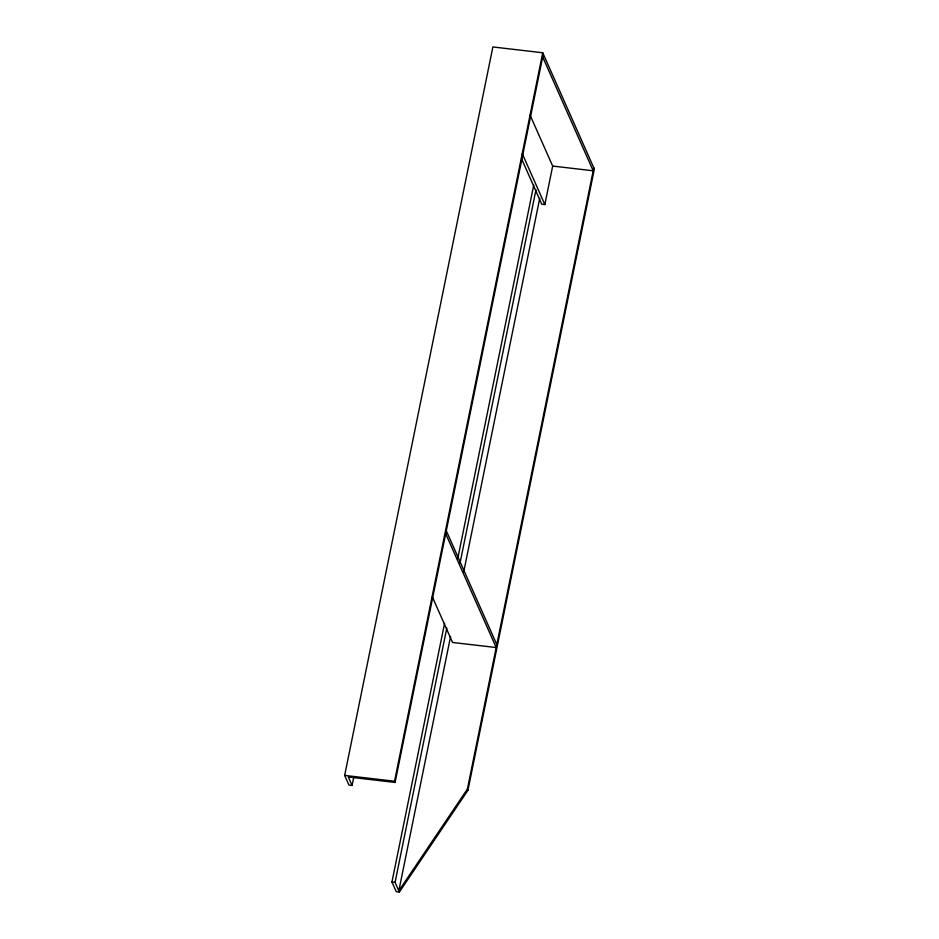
<?xml version="1.0" encoding="UTF-8"?>
<svg xmlns="http://www.w3.org/2000/svg" width="939" height="939" viewBox="0 0 939 939"><rect width="100%" height="100%" fill="white"/><g stroke="black" fill="none" stroke-linecap="round" stroke-linejoin="round"><path stroke-width="1.41" d="M353.839 776.846L352.078 785.462L348.968 785.098L344.66 775.414L492.869 46.95L542.742 52.772L594.34 169.043L467.939 790.262L399.368 892.05L396.258 891.686L391.95 882.003L444.57 623.367M352.078 785.462L348.322 776.987L395.073 782.445L394.544 781.225L542.742 52.772M395.073 782.445L543.282 53.981M457.727 558.717L533.728 185.147M399.368 892.05L395.073 882.355L446.811 628.05M459.969 563.388L535.969 189.819M450.579 636.525L398.829 890.841L467.411 789.053L593.8 167.835M463.725 571.863L539.737 198.293M521.521 158.656L541.721 204.197L544.843 204.561L552.672 166.062L530.089 115.168M552.672 166.062L593.19 170.792L542.683 56.939M344.66 775.414L394.544 781.225M391.95 882.003L395.073 882.355M522.26 153.667L544.843 204.561M446.283 530.735L496.801 644.588M445.685 533.692L496.203 647.546L452.563 642.464L432.351 596.922M467.411 789.053L467.939 790.262"/></g></svg>
